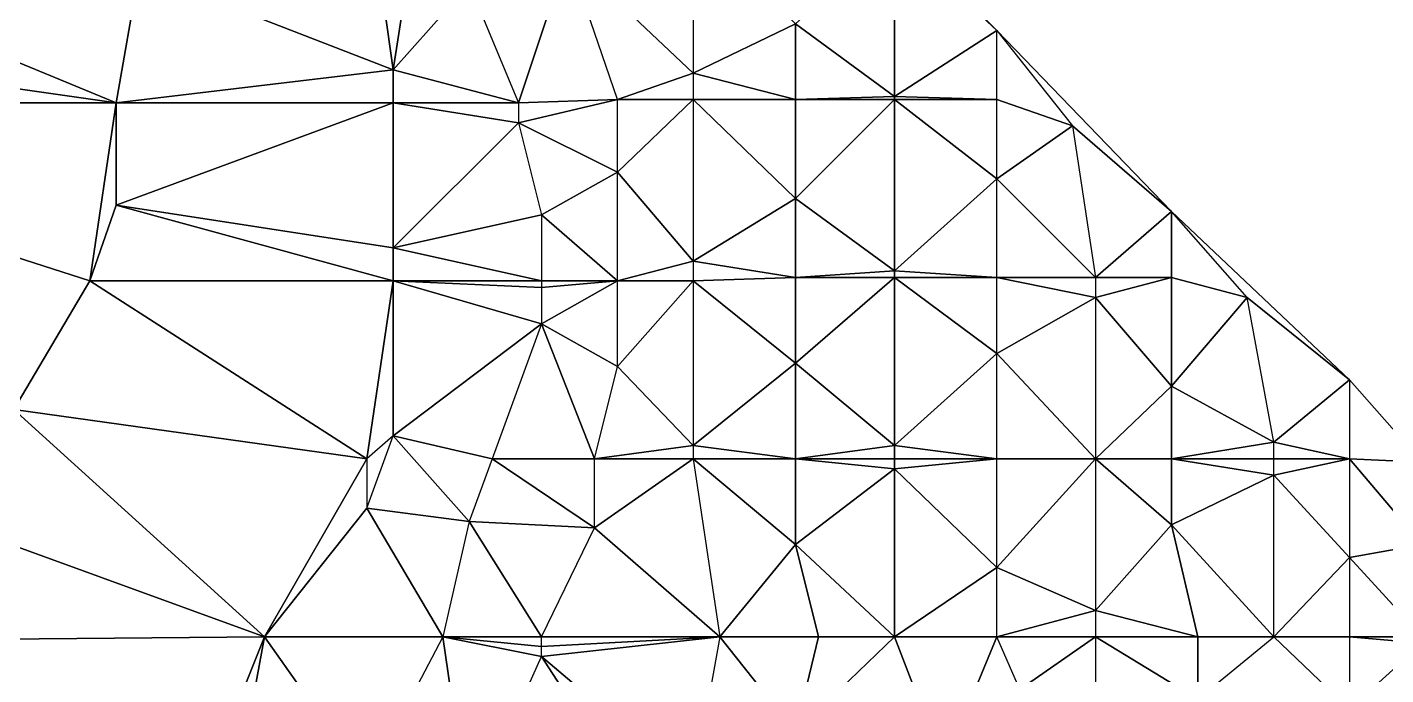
# Model space of a CAD drawing. Header units: metres. Extents: x 121.06818 to 121.07159, y 3.17836 to 3.18313.
# Drawn here: x 121.070446 to 121.070858, y 3.1817694 to 3.181966 of the extents above; entities that cross this region are included whole.
import ezdxf

# ---------------------------------------------------------------- set-up
doc = ezdxf.new("R2010")
doc.units = ezdxf.units.M

msp = doc.modelspace()

# ---------------------------------------------------------------- linework, layer by layer
at = {"layer": 'DELAUNEY18198', "color": 252}
msp.add_3dface([(121.070648, 3.181736, 0.01028), (121.070633, 3.181727, 0.01028), (121.070602, 3.181775, 0.01027)], dxfattribs=at)
at = {"layer": 'DELAUNEY18237', "color": 252}
msp.add_3dface([(121.070511, 3.181743, 0.01025), (121.070496, 3.181726, 0.01025), (121.070518, 3.181781, 0.01025)], dxfattribs=at)
at = {"layer": 'DELAUNEY18239', "color": 252}
msp.add_3dface([(121.070633, 3.181727, 0.01028), (121.07058, 3.181726, 0.01027), (121.070602, 3.181775, 0.01027)], dxfattribs=at)
at = {"layer": 'DELAUNEY18247', "color": 252}
msp.add_3dface([(121.070549, 3.181737, 0.01026), (121.07058, 3.181726, 0.01027), (121.070572, 3.181781, 0.01026)], dxfattribs=at)
at = {"layer": 'DELAUNEY18259', "color": 252}
msp.add_3dface([(121.070648, 3.181736, 0.01028), (121.070679, 3.181752, 0.01029), (121.070656, 3.181781, 0.01028)], dxfattribs=at)
at = {"layer": 'DELAUNEY18271', "color": 252}
msp.add_3dface([(121.070496, 3.181726, 0.01025), (121.070381, 3.181735, 0.01024), (121.070404, 3.18178, 0.01024)], dxfattribs=at)
at = {"layer": 'DELAUNEY18281', "color": 252}
msp.add_3dface([(121.070496, 3.181726, 0.01025), (121.070404, 3.18178, 0.01024), (121.070518, 3.181781, 0.01025)], dxfattribs=at)
at = {"layer": 'DELAUNEY18292', "color": 252}
msp.add_3dface([(121.07058, 3.181726, 0.01027), (121.070602, 3.181775, 0.01027), (121.070572, 3.181781, 0.01026)], dxfattribs=at)
at = {"layer": 'DELAUNEY18299', "color": 252}
msp.add_3dface([(121.070549, 3.181737, 0.01026), (121.070511, 3.181743, 0.01025), (121.070518, 3.181781, 0.01025)], dxfattribs=at)
at = {"layer": 'DELAUNEY18300', "color": 252}
msp.add_3dface([(121.070724, 3.181742, 0.0103), (121.070747, 3.181765, 0.01031), (121.07074, 3.181781, 0.01031)], dxfattribs=at)
at = {"layer": 'DELAUNEY18301', "color": 252}
msp.add_3dface([(121.07077, 3.181735, 0.01032), (121.070801, 3.181762, 0.01033), (121.07077, 3.181781, 0.01032)], dxfattribs=at)
at = {"layer": 'DELAUNEY18302', "color": 252}
msp.add_3dface([(121.070847, 3.181759, 0.01035), (121.070877, 3.181727, 0.01036), (121.070869, 3.181779, 0.01036)], dxfattribs=at)
at = {"layer": 'DELAUNEY18308', "color": 252}
msp.add_3dface([(121.07077, 3.181735, 0.01032), (121.070747, 3.181765, 0.01031), (121.07077, 3.181781, 0.01032)], dxfattribs=at)
at = {"layer": 'DELAUNEY18312', "color": 252}
msp.add_3dface([(121.070679, 3.181752, 0.01029), (121.070724, 3.181742, 0.0103), (121.070709, 3.181781, 0.0103)], dxfattribs=at)
at = {"layer": 'DELAUNEY18316', "color": 252}
msp.add_3dface([(121.070572, 3.181781, 0.01026), (121.070549, 3.181737, 0.01026), (121.070518, 3.181781, 0.01025)], dxfattribs=at)
at = {"layer": 'DELAUNEY18320', "color": 252}
msp.add_3dface([(121.070847, 3.181759, 0.01035), (121.070869, 3.181779, 0.01036), (121.070847, 3.181781, 0.01035)], dxfattribs=at)
at = {"layer": 'DELAUNEY18328', "color": 252}
msp.add_3dface([(121.070572, 3.181781, 0.01026), (121.070602, 3.181775, 0.01027), (121.070602, 3.181778, 0.01027)], dxfattribs=at)
at = {"layer": 'DELAUNEY18329', "color": 252}
msp.add_3dface([(121.070648, 3.181736, 0.01028), (121.070602, 3.181775, 0.01027), (121.070656, 3.181781, 0.01028)], dxfattribs=at)
at = {"layer": 'DELAUNEY18330', "color": 252}
msp.add_3dface([(121.070679, 3.181752, 0.01029), (121.070709, 3.181781, 0.0103), (121.070686, 3.181781, 0.01029)], dxfattribs=at)
at = {"layer": 'DELAUNEY18331', "color": 252}
msp.add_3dface([(121.070709, 3.181781, 0.0103), (121.070724, 3.181742, 0.0103), (121.07074, 3.181781, 0.01031)], dxfattribs=at)
at = {"layer": 'DELAUNEY18333', "color": 252}
msp.add_3dface([(121.070656, 3.181781, 0.01028), (121.070679, 3.181752, 0.01029), (121.070686, 3.181781, 0.01029)], dxfattribs=at)
at = {"layer": 'DELAUNEY18334', "color": 252}
msp.add_3dface([(121.07077, 3.181781, 0.01032), (121.070747, 3.181765, 0.01031), (121.07074, 3.181781, 0.01031)], dxfattribs=at)
at = {"layer": 'DELAUNEY18335', "color": 252}
msp.add_3dface([(121.07077, 3.181781, 0.01032), (121.070801, 3.181762, 0.01033), (121.070801, 3.181781, 0.01033)], dxfattribs=at)
at = {"layer": 'DELAUNEY18336', "color": 252}
msp.add_3dface([(121.070801, 3.181762, 0.01033), (121.070824, 3.181781, 0.01034), (121.070847, 3.181759, 0.01035)], dxfattribs=at)
at = {"layer": 'DELAUNEY18337', "color": 252}
msp.add_3dface([(121.070801, 3.181762, 0.01033), (121.070824, 3.181781, 0.01034), (121.070801, 3.181781, 0.01033)], dxfattribs=at)
at = {"layer": 'DELAUNEY18338', "color": 252}
msp.add_3dface([(121.070847, 3.181759, 0.01035), (121.070824, 3.181781, 0.01034), (121.070847, 3.181781, 0.01035)], dxfattribs=at)
at = {"layer": 'DELAUNEY18343', "color": 252}
msp.add_3dface([(121.070656, 3.181781, 0.01028), (121.070602, 3.181775, 0.01027), (121.070602, 3.181778, 0.01027)], dxfattribs=at)
at = {"layer": 'DELAUNEY18348', "color": 252}
msp.add_3dface([(121.070686, 3.181781, 0.01029), (121.070709, 3.181781, 0.0103), (121.070679, 3.181809, 0.01029)], dxfattribs=at)
at = {"layer": 'DELAUNEY18353', "color": 252}
msp.add_3dface([(121.070709, 3.181781, 0.0103), (121.07074, 3.181781, 0.01031), (121.07074, 3.181802, 0.01031)], dxfattribs=at)
at = {"layer": 'DELAUNEY18363', "color": 252}
msp.add_3dface([(121.070572, 3.181781, 0.01026), (121.070518, 3.181781, 0.01025), (121.070549, 3.18182, 0.01025)], dxfattribs=at)
at = {"layer": 'DELAUNEY18364', "color": 252}
msp.add_3dface([(121.070518, 3.181781, 0.01025), (121.070404, 3.18178, 0.01024), (121.070419, 3.181817, 0.01024)], dxfattribs=at)
at = {"layer": 'DELAUNEY18365', "color": 252}
msp.add_3dface([(121.070656, 3.181781, 0.01028), (121.070686, 3.181781, 0.01029), (121.070679, 3.181809, 0.01029)], dxfattribs=at)
at = {"layer": 'DELAUNEY18366', "color": 252}
msp.add_3dface([(121.07077, 3.181781, 0.01032), (121.070801, 3.181781, 0.01033), (121.07077, 3.181789, 0.01032)], dxfattribs=at)
at = {"layer": 'DELAUNEY18367', "color": 252}
msp.add_3dface([(121.070847, 3.181781, 0.01035), (121.070824, 3.181781, 0.01034), (121.070847, 3.181805, 0.01035)], dxfattribs=at)
at = {"layer": 'DELAUNEY18368', "color": 252}
msp.add_3dface([(121.070847, 3.181781, 0.01035), (121.070869, 3.181779, 0.01036), (121.070869, 3.181781, 0.01036)], dxfattribs=at)
at = {"layer": 'DELAUNEY18373', "color": 252}
msp.add_3dface([(121.070801, 3.181781, 0.01033), (121.070824, 3.181781, 0.01034), (121.070793, 3.181815, 0.01033)], dxfattribs=at)
at = {"layer": 'DELAUNEY18387', "color": 252}
msp.add_3dface([(121.070518, 3.181781, 0.01025), (121.070419, 3.181817, 0.01024), (121.070442, 3.18185, 0.01024)], dxfattribs=at)
at = {"layer": 'DELAUNEY18388', "color": 252}
msp.add_3dface([(121.070572, 3.181781, 0.01026), (121.070602, 3.181778, 0.01027), (121.070602, 3.181781, 0.01027)], dxfattribs=at)
at = {"layer": 'DELAUNEY18389', "color": 252}
msp.add_3dface([(121.070572, 3.181781, 0.01026), (121.070602, 3.181781, 0.01027), (121.07058, 3.181816, 0.01026)], dxfattribs=at)
at = {"layer": 'DELAUNEY18390', "color": 252}
msp.add_3dface([(121.070602, 3.181778, 0.01027), (121.070602, 3.181781, 0.01027), (121.070656, 3.181781, 0.01028)], dxfattribs=at)
at = {"layer": 'DELAUNEY18391', "color": 252}
msp.add_3dface([(121.07077, 3.181781, 0.01032), (121.07074, 3.181781, 0.01031), (121.07077, 3.181789, 0.01032)], dxfattribs=at)
at = {"layer": 'DELAUNEY18395', "color": 252}
msp.add_3dface([(121.070656, 3.181781, 0.01028), (121.070602, 3.181781, 0.01027), (121.070618, 3.181814, 0.01027)], dxfattribs=at)
at = {"layer": 'DELAUNEY18396', "color": 252}
msp.add_3dface([(121.070847, 3.181781, 0.01035), (121.070869, 3.181781, 0.01036), (121.070847, 3.181805, 0.01035)], dxfattribs=at)
at = {"layer": 'DELAUNEY18404', "color": 252}
msp.add_3dface([(121.07077, 3.181789, 0.01032), (121.07074, 3.181781, 0.01031), (121.07074, 3.181802, 0.01031)], dxfattribs=at)
at = {"layer": 'DELAUNEY18411', "color": 252}
msp.add_3dface([(121.07077, 3.181789, 0.01032), (121.070801, 3.181781, 0.01033), (121.070793, 3.181815, 0.01033)], dxfattribs=at)
at = {"layer": 'DELAUNEY18417', "color": 252}
msp.add_3dface([(121.070602, 3.181781, 0.01027), (121.070618, 3.181814, 0.01027), (121.07058, 3.181816, 0.01026)], dxfattribs=at)
at = {"layer": 'DELAUNEY18420', "color": 252}
msp.add_3dface([(121.070549, 3.18182, 0.01025), (121.070518, 3.181781, 0.01025), (121.070549, 3.181835, 0.01025)], dxfattribs=at)
at = {"layer": 'DELAUNEY18421', "color": 252}
msp.add_3dface([(121.070572, 3.181781, 0.01026), (121.070549, 3.18182, 0.01025), (121.07058, 3.181816, 0.01026)], dxfattribs=at)
at = {"layer": 'DELAUNEY18422', "color": 252}
msp.add_3dface([(121.070656, 3.181781, 0.01028), (121.070618, 3.181814, 0.01027), (121.070648, 3.181835, 0.01028)], dxfattribs=at)
at = {"layer": 'DELAUNEY18423', "color": 252}
msp.add_3dface([(121.070656, 3.181781, 0.01028), (121.070679, 3.181809, 0.01029), (121.070648, 3.181835, 0.01028)], dxfattribs=at)
at = {"layer": 'DELAUNEY18424', "color": 252}
msp.add_3dface([(121.070709, 3.181781, 0.0103), (121.07074, 3.181802, 0.01031), (121.070709, 3.181832, 0.0103)], dxfattribs=at)
at = {"layer": 'DELAUNEY18427', "color": 252}
msp.add_3dface([(121.07077, 3.181789, 0.01032), (121.07074, 3.181802, 0.01031), (121.07077, 3.181835, 0.01032)], dxfattribs=at)
at = {"layer": 'DELAUNEY18428', "color": 252}
msp.add_3dface([(121.070847, 3.181805, 0.01035), (121.070824, 3.181781, 0.01034), (121.070824, 3.18183, 0.01034)], dxfattribs=at)
at = {"layer": 'DELAUNEY18429', "color": 252}
msp.add_3dface([(121.070847, 3.181805, 0.01035), (121.070869, 3.181781, 0.01036), (121.070869, 3.181809, 0.01036)], dxfattribs=at)
at = {"layer": 'DELAUNEY18430', "color": 252}
msp.add_3dface([(121.07077, 3.181789, 0.01032), (121.070793, 3.181815, 0.01033), (121.07077, 3.181835, 0.01032)], dxfattribs=at)
at = {"layer": 'DELAUNEY18431', "color": 252}
msp.add_3dface([(121.070847, 3.181805, 0.01035), (121.070869, 3.181809, 0.01036), (121.070847, 3.181835, 0.01035)], dxfattribs=at)
at = {"layer": 'DELAUNEY18439', "color": 252}
msp.add_3dface([(121.070679, 3.181809, 0.01029), (121.070709, 3.181781, 0.0103), (121.070709, 3.181832, 0.0103)], dxfattribs=at)
at = {"layer": 'DELAUNEY18443', "color": 252}
msp.add_3dface([(121.07058, 3.181816, 0.01026), (121.070549, 3.18182, 0.01025), (121.070557, 3.181842, 0.01025)], dxfattribs=at)
at = {"layer": 'DELAUNEY18444', "color": 252}
msp.add_3dface([(121.070793, 3.181815, 0.01033), (121.070824, 3.181781, 0.01034), (121.070824, 3.18183, 0.01034)], dxfattribs=at)
at = {"layer": 'DELAUNEY18451', "color": 252}
msp.add_3dface([(121.070518, 3.181781, 0.01025), (121.070442, 3.18185, 0.01024), (121.070549, 3.181835, 0.01025)], dxfattribs=at)
at = {"layer": 'DELAUNEY18452', "color": 252}
msp.add_3dface([(121.07058, 3.181816, 0.01026), (121.070618, 3.181814, 0.01027), (121.070587, 3.181835, 0.01026)], dxfattribs=at)
at = {"layer": 'DELAUNEY18453', "color": 252}
msp.add_3dface([(121.070679, 3.181809, 0.01029), (121.070709, 3.181832, 0.0103), (121.070679, 3.181835, 0.01029)], dxfattribs=at)
at = {"layer": 'DELAUNEY18454', "color": 252}
msp.add_3dface([(121.070793, 3.181815, 0.01033), (121.070824, 3.18183, 0.01034), (121.070793, 3.181835, 0.01033)], dxfattribs=at)
at = {"layer": 'DELAUNEY18461', "color": 252}
msp.add_3dface([(121.070648, 3.181835, 0.01028), (121.070618, 3.181814, 0.01027), (121.070618, 3.181835, 0.01027)], dxfattribs=at)
at = {"layer": 'DELAUNEY18462', "color": 252}
msp.add_3dface([(121.070709, 3.181832, 0.0103), (121.07074, 3.181802, 0.01031), (121.07074, 3.181835, 0.01031)], dxfattribs=at)
at = {"layer": 'DELAUNEY18463', "color": 252}
msp.add_3dface([(121.070847, 3.181805, 0.01035), (121.070824, 3.18183, 0.01034), (121.070847, 3.181835, 0.01035)], dxfattribs=at)
at = {"layer": 'DELAUNEY18466', "color": 252}
msp.add_3dface([(121.070648, 3.181835, 0.01028), (121.070679, 3.181809, 0.01029), (121.070679, 3.181835, 0.01029)], dxfattribs=at)
at = {"layer": 'DELAUNEY18470', "color": 252}
msp.add_3dface([(121.07077, 3.181835, 0.01032), (121.07074, 3.181802, 0.01031), (121.07074, 3.181835, 0.01031)], dxfattribs=at)
at = {"layer": 'DELAUNEY18475', "color": 252}
msp.add_3dface([(121.07077, 3.181835, 0.01032), (121.070793, 3.181815, 0.01033), (121.070793, 3.181835, 0.01033)], dxfattribs=at)
at = {"layer": 'DELAUNEY18478', "color": 252}
msp.add_3dface([(121.070587, 3.181835, 0.01026), (121.07058, 3.181816, 0.01026), (121.070557, 3.181842, 0.01025)], dxfattribs=at)
at = {"layer": 'DELAUNEY18479', "color": 252}
msp.add_3dface([(121.070587, 3.181835, 0.01026), (121.070618, 3.181814, 0.01027), (121.070618, 3.181835, 0.01027)], dxfattribs=at)
at = {"layer": 'DELAUNEY18480', "color": 252}
msp.add_3dface([(121.070709, 3.181832, 0.0103), (121.07074, 3.181835, 0.01031), (121.070709, 3.181835, 0.0103)], dxfattribs=at)
at = {"layer": 'DELAUNEY18483', "color": 252}
msp.add_3dface([(121.07077, 3.181835, 0.01032), (121.07074, 3.181835, 0.01031), (121.07074, 3.181867, 0.01031)], dxfattribs=at)
at = {"layer": 'DELAUNEY18484', "color": 252}
msp.add_3dface([(121.070847, 3.181835, 0.01035), (121.070824, 3.18183, 0.01034), (121.070824, 3.181835, 0.01034)], dxfattribs=at)
at = {"layer": 'DELAUNEY18485', "color": 252}
msp.add_3dface([(121.070847, 3.181835, 0.01035), (121.070869, 3.181809, 0.01036), (121.070869, 3.181834, 0.01036)], dxfattribs=at)
at = {"layer": 'DELAUNEY18492', "color": 252}
msp.add_3dface([(121.070648, 3.181835, 0.01028), (121.070679, 3.181835, 0.01029), (121.070648, 3.181839, 0.01028)], dxfattribs=at)
at = {"layer": 'DELAUNEY18493', "color": 252}
msp.add_3dface([(121.070679, 3.181835, 0.01029), (121.070709, 3.181832, 0.0103), (121.070709, 3.181835, 0.0103)], dxfattribs=at)
at = {"layer": 'DELAUNEY18494', "color": 252}
msp.add_3dface([(121.070847, 3.181835, 0.01035), (121.070869, 3.181834, 0.01036), (121.070847, 3.181859, 0.01035)], dxfattribs=at)
at = {"layer": 'DELAUNEY18496', "color": 252}
msp.add_3dface([(121.070549, 3.181835, 0.01025), (121.070549, 3.18182, 0.01025), (121.070557, 3.181842, 0.01025)], dxfattribs=at)
at = {"layer": 'DELAUNEY18497', "color": 252}
msp.add_3dface([(121.070587, 3.181835, 0.01026), (121.070618, 3.181835, 0.01027), (121.070602, 3.181876, 0.01026)], dxfattribs=at)
at = {"layer": 'DELAUNEY18498', "color": 252}
msp.add_3dface([(121.070648, 3.181835, 0.01028), (121.070618, 3.181835, 0.01027), (121.070648, 3.181839, 0.01028)], dxfattribs=at)
at = {"layer": 'DELAUNEY18499', "color": 252}
msp.add_3dface([(121.07077, 3.181835, 0.01032), (121.070793, 3.181835, 0.01033), (121.070793, 3.181857, 0.01033)], dxfattribs=at)
at = {"layer": 'DELAUNEY18500', "color": 252}
msp.add_3dface([(121.070793, 3.181835, 0.01033), (121.070824, 3.18183, 0.01034), (121.070824, 3.181835, 0.01034)], dxfattribs=at)
at = {"layer": 'DELAUNEY18507', "color": 252}
msp.add_3dface([(121.070557, 3.181842, 0.01025), (121.070549, 3.181835, 0.01025), (121.070557, 3.181889, 0.01025)], dxfattribs=at)
at = {"layer": 'DELAUNEY18511', "color": 252}
msp.add_3dface([(121.070549, 3.181835, 0.01025), (121.070442, 3.18185, 0.01024), (121.070465, 3.181889, 0.01024)], dxfattribs=at)
at = {"layer": 'DELAUNEY18512', "color": 252}
msp.add_3dface([(121.070793, 3.181835, 0.01033), (121.070824, 3.181835, 0.01034), (121.070824, 3.18184, 0.01034)], dxfattribs=at)
at = {"layer": 'DELAUNEY18517', "color": 252}
msp.add_3dface([(121.070587, 3.181835, 0.01026), (121.070557, 3.181842, 0.01025), (121.070602, 3.181876, 0.01026)], dxfattribs=at)
at = {"layer": 'DELAUNEY18518', "color": 252}
msp.add_3dface([(121.070679, 3.181835, 0.01029), (121.070709, 3.181835, 0.0103), (121.070709, 3.181839, 0.0103)], dxfattribs=at)
at = {"layer": 'DELAUNEY18519', "color": 252}
msp.add_3dface([(121.070847, 3.181835, 0.01035), (121.070824, 3.181835, 0.01034), (121.070824, 3.18184, 0.01034)], dxfattribs=at)
at = {"layer": 'DELAUNEY18524', "color": 252}
msp.add_3dface([(121.070648, 3.181839, 0.01028), (121.070618, 3.181835, 0.01027), (121.070625, 3.181863, 0.01027)], dxfattribs=at)
at = {"layer": 'DELAUNEY18525', "color": 252}
msp.add_3dface([(121.070679, 3.181835, 0.01029), (121.070709, 3.181839, 0.0103), (121.070679, 3.181864, 0.01029)], dxfattribs=at)
at = {"layer": 'DELAUNEY18526', "color": 252}
msp.add_3dface([(121.070709, 3.181839, 0.0103), (121.070709, 3.181835, 0.0103), (121.07074, 3.181835, 0.01031)], dxfattribs=at)
at = {"layer": 'DELAUNEY18533', "color": 252}
msp.add_3dface([(121.070648, 3.181839, 0.01028), (121.070679, 3.181835, 0.01029), (121.070679, 3.181864, 0.01029)], dxfattribs=at)
at = {"layer": 'DELAUNEY18534', "color": 252}
msp.add_3dface([(121.070709, 3.181839, 0.0103), (121.07074, 3.181835, 0.01031), (121.07074, 3.181867, 0.01031)], dxfattribs=at)
at = {"layer": 'DELAUNEY18535', "color": 252}
msp.add_3dface([(121.070793, 3.181835, 0.01033), (121.070824, 3.18184, 0.01034), (121.070793, 3.181857, 0.01033)], dxfattribs=at)
at = {"layer": 'DELAUNEY18539', "color": 252}
msp.add_3dface([(121.070847, 3.181835, 0.01035), (121.070824, 3.18184, 0.01034), (121.070847, 3.181859, 0.01035)], dxfattribs=at)
at = {"layer": 'DELAUNEY18543', "color": 252}
msp.add_3dface([(121.070465, 3.181889, 0.01024), (121.070442, 3.18185, 0.01024), (121.070297, 3.181943, 0.01023)], dxfattribs=at)
at = {"layer": 'DELAUNEY18544', "color": 252}
msp.add_3dface([(121.070549, 3.181835, 0.01025), (121.070465, 3.181889, 0.01024), (121.070557, 3.181889, 0.01025)], dxfattribs=at)
at = {"layer": 'DELAUNEY18545', "color": 252}
msp.add_3dface([(121.070618, 3.181835, 0.01027), (121.070625, 3.181863, 0.01027), (121.070602, 3.181876, 0.01026)], dxfattribs=at)
at = {"layer": 'DELAUNEY18546', "color": 252}
msp.add_3dface([(121.07077, 3.181835, 0.01032), (121.070793, 3.181857, 0.01033), (121.07077, 3.181884, 0.01032)], dxfattribs=at)
at = {"layer": 'DELAUNEY18547', "color": 252}
msp.add_3dface([(121.070793, 3.181857, 0.01033), (121.070824, 3.18184, 0.01034), (121.070816, 3.181884, 0.01034)], dxfattribs=at)
at = {"layer": 'DELAUNEY18556', "color": 252}
msp.add_3dface([(121.070648, 3.181839, 0.01028), (121.070625, 3.181863, 0.01027), (121.070648, 3.181889, 0.01028)], dxfattribs=at)
at = {"layer": 'DELAUNEY18557', "color": 252}
msp.add_3dface([(121.070847, 3.181859, 0.01035), (121.070824, 3.18184, 0.01034), (121.070816, 3.181884, 0.01034)], dxfattribs=at)
at = {"layer": 'DELAUNEY18559', "color": 252}
msp.add_3dface([(121.070648, 3.181839, 0.01028), (121.070679, 3.181864, 0.01029), (121.070648, 3.181889, 0.01028)], dxfattribs=at)
at = {"layer": 'DELAUNEY18560', "color": 252}
msp.add_3dface([(121.070709, 3.181839, 0.0103), (121.07074, 3.181867, 0.01031), (121.070709, 3.18189, 0.0103)], dxfattribs=at)
at = {"layer": 'DELAUNEY18563', "color": 252}
msp.add_3dface([(121.070679, 3.181864, 0.01029), (121.070709, 3.181839, 0.0103), (121.070709, 3.18189, 0.0103)], dxfattribs=at)
at = {"layer": 'DELAUNEY18564', "color": 252}
msp.add_3dface([(121.07077, 3.181835, 0.01032), (121.07074, 3.181867, 0.01031), (121.07077, 3.181884, 0.01032)], dxfattribs=at)
at = {"layer": 'DELAUNEY18568', "color": 252}
msp.add_3dface([(121.070602, 3.181876, 0.01026), (121.070625, 3.181863, 0.01027), (121.070625, 3.181889, 0.01027)], dxfattribs=at)
at = {"layer": 'DELAUNEY18577', "color": 252}
msp.add_3dface([(121.07077, 3.181884, 0.01032), (121.07074, 3.181867, 0.01031), (121.07074, 3.18189, 0.01031)], dxfattribs=at)
at = {"layer": 'DELAUNEY18578', "color": 252}
msp.add_3dface([(121.07077, 3.181884, 0.01032), (121.070793, 3.181857, 0.01033), (121.070793, 3.18189, 0.01033)], dxfattribs=at)
at = {"layer": 'DELAUNEY18579', "color": 252}
msp.add_3dface([(121.070793, 3.181857, 0.01033), (121.070816, 3.181884, 0.01034), (121.070793, 3.18189, 0.01033)], dxfattribs=at)
at = {"layer": 'DELAUNEY18586', "color": 252}
msp.add_3dface([(121.070602, 3.181876, 0.01026), (121.070557, 3.181842, 0.01025), (121.070557, 3.181889, 0.01025)], dxfattribs=at)
at = {"layer": 'DELAUNEY18593', "color": 252}
msp.add_3dface([(121.070648, 3.181889, 0.01028), (121.070625, 3.181863, 0.01027), (121.070625, 3.181889, 0.01027)], dxfattribs=at)
at = {"layer": 'DELAUNEY18594', "color": 252}
msp.add_3dface([(121.070679, 3.181864, 0.01029), (121.070709, 3.18189, 0.0103), (121.070679, 3.18189, 0.01029)], dxfattribs=at)
at = {"layer": 'DELAUNEY18595', "color": 252}
msp.add_3dface([(121.070847, 3.181859, 0.01035), (121.070816, 3.181884, 0.01034), (121.070793, 3.18191, 0.01033)], dxfattribs=at)
at = {"layer": 'DELAUNEY18596', "color": 252}
msp.add_3dface([(121.070602, 3.181876, 0.01026), (121.070557, 3.181889, 0.01025), (121.070602, 3.181887, 0.01026)], dxfattribs=at)
at = {"layer": 'DELAUNEY18597', "color": 252}
msp.add_3dface([(121.070648, 3.181889, 0.01028), (121.070679, 3.181864, 0.01029), (121.070679, 3.18189, 0.01029)], dxfattribs=at)
at = {"layer": 'DELAUNEY18598', "color": 252}
msp.add_3dface([(121.070709, 3.18189, 0.0103), (121.07074, 3.181867, 0.01031), (121.07074, 3.18189, 0.01031)], dxfattribs=at)
at = {"layer": 'DELAUNEY18602', "color": 252}
msp.add_3dface([(121.070557, 3.181889, 0.01025), (121.070465, 3.181889, 0.01024), (121.070473, 3.181912, 0.01024)], dxfattribs=at)
at = {"layer": 'DELAUNEY18609', "color": 252}
msp.add_3dface([(121.07077, 3.181884, 0.01032), (121.070793, 3.18189, 0.01033), (121.07077, 3.18189, 0.01032)], dxfattribs=at)
at = {"layer": 'DELAUNEY18610', "color": 252}
msp.add_3dface([(121.070793, 3.18189, 0.01033), (121.070816, 3.181884, 0.01034), (121.070793, 3.18191, 0.01033)], dxfattribs=at)
at = {"layer": 'DELAUNEY18621', "color": 252}
msp.add_3dface([(121.070602, 3.181876, 0.01026), (121.070625, 3.181889, 0.01027), (121.070602, 3.181887, 0.01026)], dxfattribs=at)
at = {"layer": 'DELAUNEY18624', "color": 252}
msp.add_3dface([(121.070648, 3.181889, 0.01028), (121.070625, 3.181889, 0.01027), (121.070648, 3.181895, 0.01028)], dxfattribs=at)
at = {"layer": 'DELAUNEY18625', "color": 252}
msp.add_3dface([(121.070648, 3.181889, 0.01028), (121.070679, 3.18189, 0.01029), (121.070648, 3.181895, 0.01028)], dxfattribs=at)
at = {"layer": 'DELAUNEY18626', "color": 252}
msp.add_3dface([(121.070679, 3.18189, 0.01029), (121.070709, 3.18189, 0.0103), (121.070709, 3.181892, 0.0103)], dxfattribs=at)
at = {"layer": 'DELAUNEY18627', "color": 252}
msp.add_3dface([(121.07077, 3.181884, 0.01032), (121.07074, 3.18189, 0.01031), (121.07077, 3.18189, 0.01032)], dxfattribs=at)
at = {"layer": 'DELAUNEY18631', "color": 252}
msp.add_3dface([(121.070602, 3.181887, 0.01026), (121.070557, 3.181889, 0.01025), (121.070602, 3.181889, 0.01026)], dxfattribs=at)
at = {"layer": 'DELAUNEY18632', "color": 252}
msp.add_3dface([(121.070709, 3.18189, 0.0103), (121.07074, 3.18189, 0.01031), (121.070709, 3.181892, 0.0103)], dxfattribs=at)
at = {"layer": 'DELAUNEY18635', "color": 252}
msp.add_3dface([(121.070602, 3.181887, 0.01026), (121.070625, 3.181889, 0.01027), (121.070602, 3.181889, 0.01026)], dxfattribs=at)
at = {"layer": 'DELAUNEY18639', "color": 252}
msp.add_3dface([(121.070473, 3.181912, 0.01024), (121.070465, 3.181889, 0.01024), (121.070473, 3.181943, 0.01024)], dxfattribs=at)
at = {"layer": 'DELAUNEY18640', "color": 252}
msp.add_3dface([(121.07077, 3.18189, 0.01032), (121.07074, 3.18189, 0.01031), (121.07074, 3.18192, 0.01031)], dxfattribs=at)
at = {"layer": 'DELAUNEY18642', "color": 252}
msp.add_3dface([(121.070557, 3.181889, 0.01025), (121.070473, 3.181912, 0.01024), (121.070557, 3.181899, 0.01025)], dxfattribs=at)
at = {"layer": 'DELAUNEY18643', "color": 252}
msp.add_3dface([(121.07077, 3.18189, 0.01032), (121.070793, 3.18189, 0.01033), (121.070793, 3.18191, 0.01033)], dxfattribs=at)
at = {"layer": 'DELAUNEY18647', "color": 252}
msp.add_3dface([(121.070602, 3.181889, 0.01026), (121.070557, 3.181889, 0.01025), (121.070557, 3.181899, 0.01025)], dxfattribs=at)
at = {"layer": 'DELAUNEY18648', "color": 252}
msp.add_3dface([(121.070602, 3.181889, 0.01026), (121.070625, 3.181889, 0.01027), (121.070602, 3.181909, 0.01026)], dxfattribs=at)
at = {"layer": 'DELAUNEY18649', "color": 252}
msp.add_3dface([(121.070648, 3.181895, 0.01028), (121.070625, 3.181889, 0.01027), (121.070625, 3.181922, 0.01027)], dxfattribs=at)
at = {"layer": 'DELAUNEY18650', "color": 252}
msp.add_3dface([(121.070679, 3.18189, 0.01029), (121.070709, 3.181892, 0.0103), (121.070679, 3.181914, 0.01029)], dxfattribs=at)
at = {"layer": 'DELAUNEY18657', "color": 252}
msp.add_3dface([(121.070557, 3.181899, 0.01025), (121.070473, 3.181912, 0.01024), (121.070557, 3.181943, 0.01025)], dxfattribs=at)
at = {"layer": 'DELAUNEY18658', "color": 252}
msp.add_3dface([(121.070602, 3.181889, 0.01026), (121.070557, 3.181899, 0.01025), (121.070602, 3.181909, 0.01026)], dxfattribs=at)
at = {"layer": 'DELAUNEY18659', "color": 252}
msp.add_3dface([(121.070648, 3.181895, 0.01028), (121.070679, 3.18189, 0.01029), (121.070679, 3.181914, 0.01029)], dxfattribs=at)
at = {"layer": 'DELAUNEY18660', "color": 252}
msp.add_3dface([(121.070709, 3.181892, 0.0103), (121.07074, 3.18189, 0.01031), (121.07074, 3.18192, 0.01031)], dxfattribs=at)
at = {"layer": 'DELAUNEY18667', "color": 252}
msp.add_3dface([(121.070602, 3.181909, 0.01026), (121.070557, 3.181899, 0.01025), (121.070595, 3.181937, 0.01026)], dxfattribs=at)
at = {"layer": 'DELAUNEY18670', "color": 252}
msp.add_3dface([(121.070602, 3.181909, 0.01026), (121.070625, 3.181889, 0.01027), (121.070625, 3.181922, 0.01027)], dxfattribs=at)
at = {"layer": 'DELAUNEY18671', "color": 252}
msp.add_3dface([(121.070648, 3.181895, 0.01028), (121.070679, 3.181914, 0.01029), (121.070648, 3.181944, 0.01028)], dxfattribs=at)
at = {"layer": 'DELAUNEY18672', "color": 252}
msp.add_3dface([(121.07077, 3.18189, 0.01032), (121.070793, 3.18191, 0.01033), (121.070763, 3.181936, 0.01032)], dxfattribs=at)
at = {"layer": 'DELAUNEY18677', "color": 252}
msp.add_3dface([(121.070679, 3.181914, 0.01029), (121.070709, 3.181892, 0.0103), (121.070709, 3.181944, 0.0103)], dxfattribs=at)
at = {"layer": 'DELAUNEY18682', "color": 252}
msp.add_3dface([(121.070709, 3.181892, 0.0103), (121.07074, 3.18192, 0.01031), (121.070709, 3.181944, 0.0103)], dxfattribs=at)
at = {"layer": 'DELAUNEY18683', "color": 252}
msp.add_3dface([(121.07077, 3.18189, 0.01032), (121.07074, 3.18192, 0.01031), (121.070763, 3.181936, 0.01032)], dxfattribs=at)
at = {"layer": 'DELAUNEY18689', "color": 252}
msp.add_3dface([(121.070602, 3.181909, 0.01026), (121.070625, 3.181922, 0.01027), (121.070595, 3.181937, 0.01026)], dxfattribs=at)
at = {"layer": 'DELAUNEY18690', "color": 252}
msp.add_3dface([(121.070648, 3.181895, 0.01028), (121.070625, 3.181922, 0.01027), (121.070648, 3.181944, 0.01028)], dxfattribs=at)
at = {"layer": 'DELAUNEY18699', "color": 252}
msp.add_3dface([(121.070465, 3.181889, 0.01024), (121.070297, 3.181943, 0.01023), (121.070473, 3.181943, 0.01024)], dxfattribs=at)
at = {"layer": 'DELAUNEY18700', "color": 252}
msp.add_3dface([(121.070763, 3.181936, 0.01032), (121.07074, 3.18192, 0.01031), (121.07074, 3.181944, 0.01031)], dxfattribs=at)
at = {"layer": 'DELAUNEY18706', "color": 252}
msp.add_3dface([(121.070763, 3.181936, 0.01032), (121.070793, 3.18191, 0.01033), (121.07074, 3.181965, 0.01031)], dxfattribs=at)
at = {"layer": 'DELAUNEY18707', "color": 252}
msp.add_3dface([(121.070595, 3.181937, 0.01026), (121.070557, 3.181899, 0.01025), (121.070557, 3.181943, 0.01025)], dxfattribs=at)
at = {"layer": 'DELAUNEY18708', "color": 252}
msp.add_3dface([(121.070679, 3.181914, 0.01029), (121.070709, 3.181944, 0.0103), (121.070679, 3.181944, 0.01029)], dxfattribs=at)
at = {"layer": 'DELAUNEY18712', "color": 252}
msp.add_3dface([(121.070648, 3.181944, 0.01028), (121.070625, 3.181922, 0.01027), (121.070625, 3.181944, 0.01027)], dxfattribs=at)
at = {"layer": 'DELAUNEY18713', "color": 252}
msp.add_3dface([(121.070648, 3.181944, 0.01028), (121.070679, 3.181914, 0.01029), (121.070679, 3.181944, 0.01029)], dxfattribs=at)
at = {"layer": 'DELAUNEY18714', "color": 252}
msp.add_3dface([(121.070709, 3.181944, 0.0103), (121.07074, 3.18192, 0.01031), (121.07074, 3.181944, 0.01031)], dxfattribs=at)
at = {"layer": 'DELAUNEY18720', "color": 252}
msp.add_3dface([(121.070557, 3.181943, 0.01025), (121.070473, 3.181912, 0.01024), (121.070473, 3.181943, 0.01024)], dxfattribs=at)
at = {"layer": 'DELAUNEY18726', "color": 252}
msp.add_3dface([(121.070595, 3.181937, 0.01026), (121.070557, 3.181943, 0.01025), (121.070595, 3.181943, 0.01026)], dxfattribs=at)
at = {"layer": 'DELAUNEY18729', "color": 252}
msp.add_3dface([(121.070473, 3.181943, 0.01024), (121.070297, 3.181943, 0.01023), (121.070305, 3.181967, 0.01023)], dxfattribs=at)
at = {"layer": 'DELAUNEY18730', "color": 252}
msp.add_3dface([(121.070595, 3.181937, 0.01026), (121.070625, 3.181922, 0.01027), (121.070625, 3.181944, 0.01027)], dxfattribs=at)
at = {"layer": 'DELAUNEY18732', "color": 252}
msp.add_3dface([(121.070557, 3.181943, 0.01025), (121.070473, 3.181943, 0.01024), (121.070557, 3.181953, 0.01025)], dxfattribs=at)
at = {"layer": 'DELAUNEY18740', "color": 252}
msp.add_3dface([(121.070473, 3.181943, 0.01024), (121.070305, 3.181967, 0.01023), (121.070328, 3.182003, 0.01023)], dxfattribs=at)
at = {"layer": 'DELAUNEY18741', "color": 252}
msp.add_3dface([(121.070648, 3.181944, 0.01028), (121.070679, 3.181944, 0.01029), (121.070648, 3.181952, 0.01028)], dxfattribs=at)
at = {"layer": 'DELAUNEY18742', "color": 252}
msp.add_3dface([(121.070679, 3.181944, 0.01029), (121.070709, 3.181944, 0.0103), (121.070709, 3.181945, 0.0103)], dxfattribs=at)
at = {"layer": 'DELAUNEY18748', "color": 252}
msp.add_3dface([(121.070595, 3.181937, 0.01026), (121.070625, 3.181944, 0.01027), (121.070595, 3.181943, 0.01026)], dxfattribs=at)
at = {"layer": 'DELAUNEY18749', "color": 252}
msp.add_3dface([(121.070648, 3.181944, 0.01028), (121.070625, 3.181944, 0.01027), (121.070648, 3.181952, 0.01028)], dxfattribs=at)
at = {"layer": 'DELAUNEY18750', "color": 252}
msp.add_3dface([(121.070709, 3.181944, 0.0103), (121.07074, 3.181944, 0.01031), (121.070709, 3.181945, 0.0103)], dxfattribs=at)
at = {"layer": 'DELAUNEY18751', "color": 252}
msp.add_3dface([(121.070763, 3.181936, 0.01032), (121.07074, 3.181944, 0.01031), (121.07074, 3.181965, 0.01031)], dxfattribs=at)
at = {"layer": 'DELAUNEY18761', "color": 252}
msp.add_3dface([(121.070595, 3.181943, 0.01026), (121.070557, 3.181943, 0.01025), (121.070557, 3.181953, 0.01025)], dxfattribs=at)
at = {"layer": 'DELAUNEY18769', "color": 252}
msp.add_3dface([(121.070595, 3.181943, 0.01026), (121.070625, 3.181944, 0.01027), (121.07061, 3.181988, 0.01027)], dxfattribs=at)
at = {"layer": 'DELAUNEY18773', "color": 252}
msp.add_3dface([(121.070473, 3.181943, 0.01024), (121.070328, 3.182003, 0.01023), (121.07048, 3.181983, 0.01024)], dxfattribs=at)
at = {"layer": 'DELAUNEY18774', "color": 252}
msp.add_3dface([(121.070679, 3.181944, 0.01029), (121.070709, 3.181945, 0.0103), (121.070679, 3.181967, 0.01029)], dxfattribs=at)
at = {"layer": 'DELAUNEY18779', "color": 252}
msp.add_3dface([(121.070709, 3.181945, 0.0103), (121.07074, 3.181944, 0.01031), (121.07074, 3.181965, 0.01031)], dxfattribs=at)
at = {"layer": 'DELAUNEY18784', "color": 252}
msp.add_3dface([(121.070557, 3.181953, 0.01025), (121.070473, 3.181943, 0.01024), (121.07048, 3.181983, 0.01024)], dxfattribs=at)
at = {"layer": 'DELAUNEY18785', "color": 252}
msp.add_3dface([(121.070648, 3.181952, 0.01028), (121.070625, 3.181944, 0.01027), (121.07061, 3.181988, 0.01027)], dxfattribs=at)
at = {"layer": 'DELAUNEY18792', "color": 252}
msp.add_3dface([(121.070595, 3.181943, 0.01026), (121.070557, 3.181953, 0.01025), (121.07058, 3.181979, 0.01026)], dxfattribs=at)
at = {"layer": 'DELAUNEY18793', "color": 252}
msp.add_3dface([(121.070648, 3.181952, 0.01028), (121.070679, 3.181944, 0.01029), (121.070679, 3.181967, 0.01029)], dxfattribs=at)
at = {"layer": 'DELAUNEY18798', "color": 252}
msp.add_3dface([(121.070648, 3.181952, 0.01028), (121.070679, 3.181967, 0.01029), (121.070648, 3.181998, 0.01028)], dxfattribs=at)
at = {"layer": 'DELAUNEY18799', "color": 252}
msp.add_3dface([(121.070709, 3.181945, 0.0103), (121.07074, 3.181965, 0.01031), (121.070709, 3.181994, 0.0103)], dxfattribs=at)
at = {"layer": 'DELAUNEY18802', "color": 252}
msp.add_3dface([(121.070557, 3.181953, 0.01025), (121.07048, 3.181983, 0.01024), (121.070549, 3.18201, 0.01024)], dxfattribs=at)
at = {"layer": 'DELAUNEY18803', "color": 252}
msp.add_3dface([(121.07058, 3.181979, 0.01026), (121.070557, 3.181953, 0.01025), (121.070564, 3.181998, 0.01025)], dxfattribs=at)
at = {"layer": 'DELAUNEY18804', "color": 252}
msp.add_3dface([(121.07058, 3.181979, 0.01026), (121.070595, 3.181943, 0.01026), (121.07061, 3.181988, 0.01027)], dxfattribs=at)
at = {"layer": 'DELAUNEY18805', "color": 252}
msp.add_3dface([(121.070679, 3.181967, 0.01029), (121.070709, 3.181945, 0.0103), (121.070709, 3.181994, 0.0103)], dxfattribs=at)
at = {"layer": 'DELAUNEY18827', "color": 252}
msp.add_3dface([(121.070648, 3.181952, 0.01028), (121.07061, 3.181988, 0.01027), (121.070648, 3.181998, 0.01028)], dxfattribs=at)
at = {"layer": 'DELAUNEY18828', "color": 252}
msp.add_3dface([(121.070709, 3.181994, 0.0103), (121.07074, 3.181965, 0.01031), (121.070679, 3.182026, 0.01029)], dxfattribs=at)
at = {"layer": 'DELAUNEY18840', "color": 252}
msp.add_3dface([(121.070557, 3.181953, 0.01025), (121.070549, 3.18201, 0.01024), (121.070564, 3.181998, 0.01025)], dxfattribs=at)

doc.saveas('drawing.dxf')
